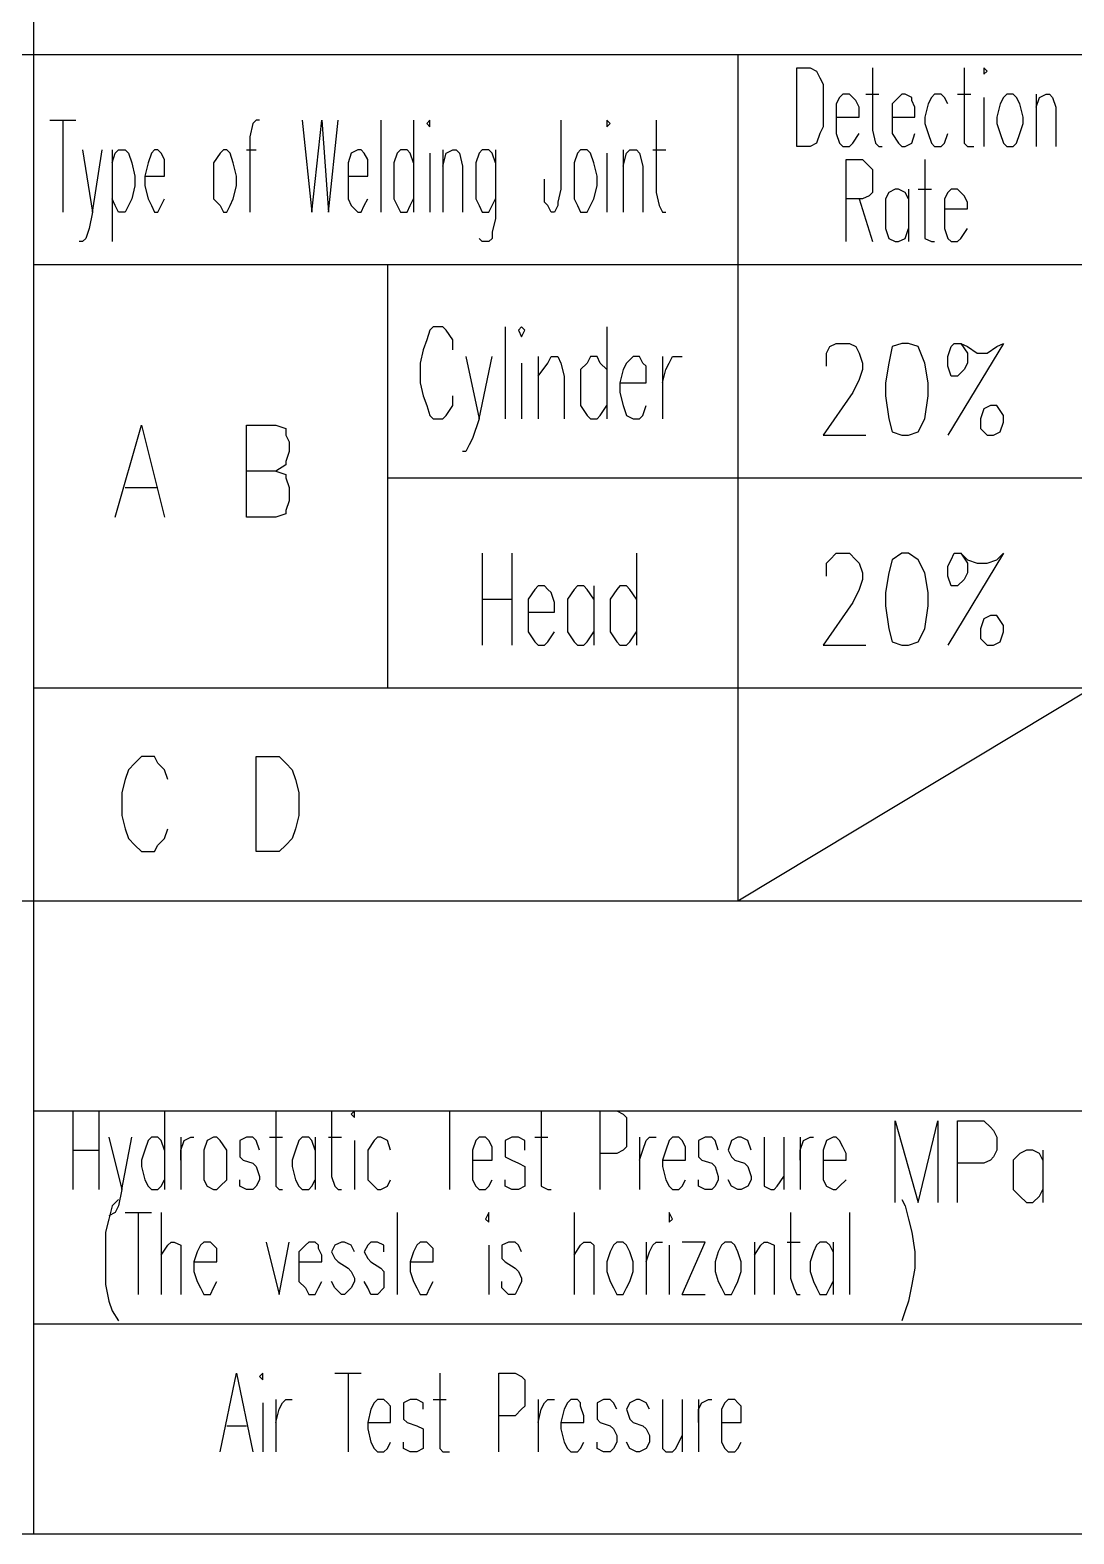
# Model space of a CAD drawing. Extents: x 0.3 to 16.2, y 0.3 to 22.9.
# Drawn here: x 13.693 to 14.755, y 17.683 to 19.212 of the extents above; entities that cross this region are included whole.
import ezdxf

# ---------------------------------------------------------------- set-up
doc = ezdxf.new("R2010")
doc.units = 0
doc.header["$MEASUREMENT"] = 0
doc.linetypes.add('AUSGEZOGEN', pattern=[0])
doc.layers.get('0').update_dxf_attribs({"linetype": 'AUSGEZOGEN'})

msp = doc.modelspace()

# ---------------------------------------------------------------- linework, layer by layer
for points in [[(13.6967, 21.5533), (13.6967, 17.6833)], [(13.5633, 19.1867), (15.9833, 19.1867)], [(14.4133, 19.1867), (14.4133, 18.3267)], [(14.4733, 19.0933), (14.4733, 19.1733), (14.4733, 19.1733), (14.4867, 19.1733), (14.4867, 19.1733), (14.4933, 19.17), (14.4933, 19.17), (14.4967, 19.1633), (14.4967, 19.1633), (14.5, 19.1567), (14.5, 19.1567), (14.5, 19.1133), (14.5, 19.1133), (14.4967, 19.1067), (14.4967, 19.1067), (14.4933, 19.0967), (14.4933, 19.0967), (14.4867, 19.0933), (14.4867, 19.0933), (14.4733, 19.0933), (14.4733, 19.0933)], [(14.55, 19.1733), (14.55, 19.11), (14.55, 19.11), (14.5533, 19.0967), (14.5533, 19.0967), (14.5567, 19.0933), (14.5567, 19.0933), (14.56, 19.0933)], [(14.6433, 19.1733), (14.6433, 19.0967), (14.6433, 19.0967), (14.6467, 19.0933), (14.6467, 19.0933), (14.6533, 19.0933)], [(14.6633, 19.17), (14.6633, 19.1667), (14.6633, 19.1667), (14.6667, 19.17), (14.6667, 19.17), (14.6633, 19.1733), (14.6633, 19.1733), (14.6633, 19.17), (14.6633, 19.17)], [(14.5133, 19.1233), (14.5367, 19.1233), (14.5367, 19.1233), (14.5367, 19.1333), (14.5367, 19.1333), (14.5333, 19.14), (14.5333, 19.14), (14.53, 19.1433), (14.53, 19.1433), (14.5267, 19.1467), (14.5267, 19.1467), (14.52, 19.1467), (14.52, 19.1467), (14.5167, 19.1433), (14.5167, 19.1433), (14.5133, 19.1367), (14.5133, 19.1367), (14.5133, 19.1067), (14.5133, 19.1067), (14.5167, 19.0967), (14.5167, 19.0967), (14.52, 19.0933), (14.52, 19.0933), (14.5267, 19.0933), (14.5267, 19.0933), (14.53, 19.0967), (14.53, 19.0967), (14.5367, 19.1067)], [(14.5433, 19.1467), (14.5567, 19.1467)], [(14.57, 19.1233), (14.5933, 19.1233), (14.5933, 19.1233), (14.5933, 19.1333), (14.5933, 19.1333), (14.59, 19.14), (14.59, 19.14), (14.59, 19.1433), (14.59, 19.1433), (14.5833, 19.1467), (14.5833, 19.1467), (14.58, 19.1467), (14.58, 19.1467), (14.5767, 19.1433), (14.5767, 19.1433), (14.57, 19.1367), (14.57, 19.1367), (14.57, 19.1067), (14.57, 19.1067), (14.5767, 19.0967), (14.5767, 19.0967), (14.58, 19.0933), (14.58, 19.0933), (14.5833, 19.0933), (14.5833, 19.0933), (14.59, 19.0967), (14.59, 19.0967), (14.5933, 19.1067)], [(14.6267, 19.1367), (14.6233, 19.1433), (14.6233, 19.1433), (14.62, 19.1467), (14.62, 19.1467), (14.6133, 19.1467), (14.6133, 19.1467), (14.61, 19.1433), (14.61, 19.1433), (14.6067, 19.1367), (14.6067, 19.1367), (14.6033, 19.1233), (14.6033, 19.1233), (14.6033, 19.1167), (14.6033, 19.1167), (14.6067, 19.1067), (14.6067, 19.1067), (14.61, 19.0967), (14.61, 19.0967), (14.6133, 19.0933), (14.6133, 19.0933), (14.62, 19.0933), (14.62, 19.0933), (14.6233, 19.0967), (14.6233, 19.0967), (14.6267, 19.1067)], [(14.6367, 19.1467), (14.65, 19.1467)], [(14.6633, 19.1433), (14.6633, 19.0933)], [(14.6867, 19.1467), (14.6833, 19.1433), (14.6833, 19.1433), (14.68, 19.1367), (14.68, 19.1367), (14.6767, 19.1233), (14.6767, 19.1233), (14.6767, 19.1167), (14.6767, 19.1167), (14.68, 19.1067), (14.68, 19.1067), (14.6833, 19.0967), (14.6833, 19.0967), (14.6867, 19.0933), (14.6867, 19.0933), (14.6933, 19.0933), (14.6933, 19.0933), (14.6967, 19.0967), (14.6967, 19.0967), (14.7, 19.1067), (14.7, 19.1067), (14.7033, 19.1167), (14.7033, 19.1167), (14.7033, 19.1233), (14.7033, 19.1233), (14.7, 19.1367), (14.7, 19.1367), (14.6967, 19.1433), (14.6967, 19.1433), (14.6933, 19.1467), (14.6933, 19.1467), (14.6867, 19.1467), (14.6867, 19.1467)], [(14.7167, 19.1467), (14.7167, 19.0933)], [(14.7167, 19.1333), (14.72, 19.1433), (14.72, 19.1433), (14.7267, 19.1467), (14.7267, 19.1467), (14.73, 19.1467), (14.73, 19.1467), (14.7333, 19.1433), (14.7333, 19.1433), (14.7367, 19.1333), (14.7367, 19.1333), (14.7367, 19.0933)], [(13.7133, 19.12), (13.74, 19.12)], [(13.7267, 19.12), (13.7267, 19.0267)], [(13.9267, 19.12), (13.9233, 19.12), (13.9233, 19.12), (13.92, 19.1167), (13.92, 19.1167), (13.9167, 19.1033), (13.9167, 19.1033), (13.9167, 19.0267)], [(13.97, 19.12), (13.98, 19.0267), (13.98, 19.0267), (13.99, 19.12), (13.99, 19.12), (13.9967, 19.0267), (13.9967, 19.0267), (14.0067, 19.12)], [(14.05, 19.12), (14.05, 19.0267)], [(14.0833, 19.12), (14.0833, 19.0267)], [(14.0967, 19.1167), (14.1, 19.1133), (14.1, 19.1133), (14.1, 19.12), (14.1, 19.12), (14.0967, 19.1167), (14.0967, 19.1167)], [(14.2333, 19.12), (14.2333, 19.05), (14.2333, 19.05), (14.23, 19.0367), (14.23, 19.0367), (14.23, 19.0333), (14.23, 19.0333), (14.2267, 19.0267), (14.2267, 19.0267), (14.2233, 19.0267), (14.2233, 19.0267), (14.22, 19.0333), (14.22, 19.0333), (14.2167, 19.0367), (14.2167, 19.0367), (14.2167, 19.06)], [(14.28, 19.1167), (14.28, 19.1133), (14.28, 19.1133), (14.2833, 19.1167), (14.2833, 19.1167), (14.28, 19.12), (14.28, 19.12), (14.28, 19.1167), (14.28, 19.1167)], [(14.33, 19.12), (14.33, 19.0467), (14.33, 19.0467), (14.3333, 19.0333), (14.3333, 19.0333), (14.3367, 19.0267), (14.3367, 19.0267), (14.34, 19.0267)], [(13.7467, 19.09), (13.7567, 19.0267), (13.7567, 19.0267), (13.7667, 19.09)], [(13.7767, 19.09), (13.7767, 18.9967)], [(13.7767, 19.0767), (13.78, 19.0867), (13.78, 19.0867), (13.7833, 19.09), (13.7833, 19.09), (13.79, 19.09), (13.79, 19.09), (13.7933, 19.0867), (13.7933, 19.0867), (13.7967, 19.0767), (13.7967, 19.0767), (13.8, 19.0633), (13.8, 19.0633), (13.8, 19.0533), (13.8, 19.0533), (13.7967, 19.04), (13.7967, 19.04), (13.7933, 19.0333), (13.7933, 19.0333), (13.79, 19.0267), (13.79, 19.0267), (13.7833, 19.0267), (13.7833, 19.0267), (13.78, 19.0333), (13.78, 19.0333), (13.7767, 19.04)], [(13.81, 19.0633), (13.83, 19.0633), (13.83, 19.0633), (13.83, 19.0733), (13.83, 19.0733), (13.83, 19.08), (13.83, 19.08), (13.8267, 19.0867), (13.8267, 19.0867), (13.8233, 19.09), (13.8233, 19.09), (13.82, 19.09), (13.82, 19.09), (13.8167, 19.0867), (13.8167, 19.0867), (13.8133, 19.0767), (13.8133, 19.0767), (13.81, 19.0633), (13.81, 19.0633), (13.81, 19.0533), (13.81, 19.0533), (13.8133, 19.04), (13.8133, 19.04), (13.8167, 19.0333), (13.8167, 19.0333), (13.82, 19.0267), (13.82, 19.0267), (13.8233, 19.0267), (13.8233, 19.0267), (13.8267, 19.0333), (13.8267, 19.0333), (13.83, 19.04)], [(13.89, 19.09), (13.8867, 19.0867), (13.8867, 19.0867), (13.88, 19.0767), (13.88, 19.0767), (13.88, 19.04), (13.88, 19.04), (13.8867, 19.0333), (13.8867, 19.0333), (13.89, 19.0267), (13.89, 19.0267), (13.8933, 19.0267), (13.8933, 19.0267), (13.8967, 19.0333), (13.8967, 19.0333), (13.9, 19.04), (13.9, 19.04), (13.9033, 19.0533), (13.9033, 19.0533), (13.9033, 19.0633), (13.9033, 19.0633), (13.9, 19.0767), (13.9, 19.0767), (13.8967, 19.0867), (13.8967, 19.0867), (13.8933, 19.09), (13.8933, 19.09), (13.89, 19.09), (13.89, 19.09)], [(13.9133, 19.09), (13.9233, 19.09)], [(14.0167, 19.0633), (14.0367, 19.0633), (14.0367, 19.0633), (14.0367, 19.0733), (14.0367, 19.0733), (14.0367, 19.08), (14.0367, 19.08), (14.0333, 19.0867), (14.0333, 19.0867), (14.03, 19.09), (14.03, 19.09), (14.0267, 19.09), (14.0267, 19.09), (14.02, 19.0867), (14.02, 19.0867), (14.0167, 19.0767), (14.0167, 19.0767), (14.0167, 19.04), (14.0167, 19.04), (14.02, 19.0333), (14.02, 19.0333), (14.0267, 19.0267), (14.0267, 19.0267), (14.03, 19.0267), (14.03, 19.0267), (14.0333, 19.0333), (14.0333, 19.0333), (14.0367, 19.04)], [(14.0833, 19.0767), (14.08, 19.0867), (14.08, 19.0867), (14.0767, 19.09), (14.0767, 19.09), (14.07, 19.09), (14.07, 19.09), (14.0667, 19.0867), (14.0667, 19.0867), (14.0633, 19.0767), (14.0633, 19.0767), (14.0633, 19.04), (14.0633, 19.04), (14.0667, 19.0333), (14.0667, 19.0333), (14.07, 19.0267), (14.07, 19.0267), (14.0767, 19.0267), (14.0767, 19.0267), (14.08, 19.0333), (14.08, 19.0333), (14.0833, 19.04)], [(14.1133, 19.09), (14.1133, 19.0267)], [(14.1133, 19.0733), (14.1167, 19.0867), (14.1167, 19.0867), (14.1233, 19.09), (14.1233, 19.09), (14.1267, 19.09), (14.1267, 19.09), (14.13, 19.0867), (14.13, 19.0867), (14.1333, 19.0733), (14.1333, 19.0733), (14.1333, 19.0267)], [(14.1667, 19.0767), (14.1633, 19.0867), (14.1633, 19.0867), (14.16, 19.09), (14.16, 19.09), (14.1533, 19.09), (14.1533, 19.09), (14.15, 19.0867), (14.15, 19.0867), (14.1467, 19.0767), (14.1467, 19.0767), (14.1467, 19.04), (14.1467, 19.04), (14.15, 19.0333), (14.15, 19.0333), (14.1533, 19.0267), (14.1533, 19.0267), (14.16, 19.0267), (14.16, 19.0267), (14.1633, 19.0333), (14.1633, 19.0333), (14.1667, 19.04)], [(14.1667, 19.09), (14.1667, 19.02), (14.1667, 19.02), (14.1633, 19.0067), (14.1633, 19.0067), (14.1633, 19), (14.1633, 19), (14.16, 18.9967), (14.16, 18.9967), (14.1533, 18.9967), (14.1533, 18.9967), (14.15, 19)], [(14.2533, 19.09), (14.25, 19.0867), (14.25, 19.0867), (14.2467, 19.0767), (14.2467, 19.0767), (14.2467, 19.04), (14.2467, 19.04), (14.25, 19.0333), (14.25, 19.0333), (14.2533, 19.0267), (14.2533, 19.0267), (14.26, 19.0267), (14.26, 19.0267), (14.2633, 19.0333), (14.2633, 19.0333), (14.2667, 19.04), (14.2667, 19.04), (14.27, 19.0533), (14.27, 19.0533), (14.27, 19.0633), (14.27, 19.0633), (14.2667, 19.0767), (14.2667, 19.0767), (14.2633, 19.0867), (14.2633, 19.0867), (14.26, 19.09), (14.26, 19.09), (14.2533, 19.09), (14.2533, 19.09)], [(14.2967, 19.09), (14.2967, 19.0267)], [(14.2967, 19.0733), (14.3, 19.0867), (14.3, 19.0867), (14.3033, 19.09), (14.3033, 19.09), (14.31, 19.09), (14.31, 19.09), (14.3133, 19.0867), (14.3133, 19.0867), (14.3167, 19.0733), (14.3167, 19.0733), (14.3167, 19.0267)], [(14.3267, 19.09), (14.34, 19.09)], [(14.1, 19.0867), (14.1, 19.0267)], [(14.28, 19.0867), (14.28, 19.0267)], [(14.5233, 18.9967), (14.5233, 19.08), (14.5233, 19.08), (14.54, 19.08), (14.54, 19.08), (14.5467, 19.0733), (14.5467, 19.0733), (14.55, 19.07), (14.55, 19.07), (14.55, 19.0467), (14.55, 19.0467), (14.5467, 19.0433), (14.5467, 19.0433), (14.54, 19.04), (14.54, 19.04), (14.5233, 19.04)], [(14.6033, 19.08), (14.6033, 19), (14.6033, 19), (14.61, 18.9967), (14.61, 18.9967), (14.6133, 18.9967)], [(14.5867, 19.04), (14.5833, 19.0467), (14.5833, 19.0467), (14.5767, 19.05), (14.5767, 19.05), (14.5733, 19.05), (14.5733, 19.05), (14.5667, 19.0467), (14.5667, 19.0467), (14.5633, 19.04), (14.5633, 19.04), (14.5633, 19.01), (14.5633, 19.01), (14.5667, 19), (14.5667, 19), (14.5733, 18.9967), (14.5733, 18.9967), (14.5767, 18.9967), (14.5767, 18.9967), (14.5833, 19), (14.5833, 19), (14.5867, 19.01)], [(14.5867, 19.05), (14.5867, 18.9967)], [(14.5967, 19.05), (14.61, 19.05)], [(14.6233, 19.03), (14.6467, 19.03), (14.6467, 19.03), (14.6467, 19.0367), (14.6467, 19.0367), (14.6433, 19.0433), (14.6433, 19.0433), (14.64, 19.0467), (14.64, 19.0467), (14.6367, 19.05), (14.6367, 19.05), (14.63, 19.05), (14.63, 19.05), (14.6267, 19.0467), (14.6267, 19.0467), (14.6233, 19.04), (14.6233, 19.04), (14.6233, 19.01), (14.6233, 19.01), (14.6267, 19), (14.6267, 19), (14.63, 18.9967), (14.63, 18.9967), (14.6367, 18.9967), (14.6367, 18.9967), (14.64, 19), (14.64, 19), (14.6467, 19.01)], [(14.5367, 19.04), (14.55, 18.9967)], [(13.7567, 19.0267), (13.7533, 19.01), (13.7533, 19.01), (13.75, 19), (13.75, 19), (13.7467, 18.9967), (13.7467, 18.9967), (13.7433, 18.9967)], [(13.6967, 18.9733), (15.9833, 18.9733)], [(14.0567, 18.9733), (14.0567, 18.5433)], [(14.1233, 18.8867), (14.1233, 18.8967), (14.1233, 18.8967), (14.1167, 18.9067), (14.1167, 18.9067), (14.1133, 18.91), (14.1133, 18.91), (14.1033, 18.91), (14.1033, 18.91), (14.1, 18.9067), (14.1, 18.9067), (14.0967, 18.8967), (14.0967, 18.8967), (14.0933, 18.8867), (14.0933, 18.8867), (14.09, 18.8733), (14.09, 18.8733), (14.09, 18.8533), (14.09, 18.8533), (14.0933, 18.84), (14.0933, 18.84), (14.0967, 18.83), (14.0967, 18.83), (14.1, 18.82), (14.1, 18.82), (14.1033, 18.8167), (14.1033, 18.8167), (14.1133, 18.8167), (14.1133, 18.8167), (14.1167, 18.82), (14.1167, 18.82), (14.1233, 18.83), (14.1233, 18.83), (14.1233, 18.84)], [(14.1767, 18.91), (14.1767, 18.8167)], [(14.19, 18.9067), (14.1933, 18.9), (14.1933, 18.9), (14.1967, 18.9067), (14.1967, 18.9067), (14.1933, 18.91), (14.1933, 18.91), (14.19, 18.9067), (14.19, 18.9067)], [(14.28, 18.91), (14.28, 18.8167)], [(14.5033, 18.87), (14.5033, 18.8833), (14.5033, 18.8833), (14.5067, 18.89), (14.5067, 18.89), (14.5133, 18.8933), (14.5133, 18.8933), (14.5267, 18.8933), (14.5267, 18.8933), (14.5333, 18.89), (14.5333, 18.89), (14.5367, 18.8833), (14.5367, 18.8833), (14.54, 18.8733), (14.54, 18.8733), (14.54, 18.8667), (14.54, 18.8667), (14.5367, 18.8567), (14.5367, 18.8567), (14.53, 18.8433), (14.53, 18.8433), (14.5, 18.8), (14.5, 18.8), (14.5433, 18.8)], [(14.58, 18.8933), (14.57, 18.89), (14.57, 18.89), (14.5667, 18.8733), (14.5667, 18.8733), (14.5633, 18.8533), (14.5633, 18.8533), (14.5633, 18.84), (14.5633, 18.84), (14.5667, 18.8167), (14.5667, 18.8167), (14.57, 18.8033), (14.57, 18.8033), (14.58, 18.8), (14.58, 18.8), (14.5867, 18.8), (14.5867, 18.8), (14.5967, 18.8033), (14.5967, 18.8033), (14.6033, 18.8167), (14.6033, 18.8167), (14.6067, 18.84), (14.6067, 18.84), (14.6067, 18.8533), (14.6067, 18.8533), (14.6033, 18.8733), (14.6033, 18.8733), (14.5967, 18.89), (14.5967, 18.89), (14.5867, 18.8933), (14.5867, 18.8933), (14.58, 18.8933), (14.58, 18.8933)], [(14.6833, 18.8933), (14.6267, 18.8)], [(14.64, 18.8933), (14.6467, 18.8833), (14.6467, 18.8833), (14.6467, 18.8733), (14.6467, 18.8733), (14.6433, 18.8667), (14.6433, 18.8667), (14.6367, 18.86), (14.6367, 18.86), (14.63, 18.86), (14.63, 18.86), (14.6267, 18.87), (14.6267, 18.87), (14.6267, 18.88), (14.6267, 18.88), (14.63, 18.89), (14.63, 18.89), (14.6333, 18.8933), (14.6333, 18.8933), (14.64, 18.8933), (14.64, 18.8933), (14.6467, 18.89), (14.6467, 18.89), (14.6567, 18.8833), (14.6567, 18.8833), (14.6667, 18.8833), (14.6667, 18.8833), (14.6767, 18.89), (14.6767, 18.89), (14.6833, 18.8933)], [(14.1367, 18.88), (14.15, 18.8167), (14.15, 18.8167), (14.1633, 18.88)], [(14.21, 18.88), (14.21, 18.8167)], [(14.21, 18.86), (14.22, 18.8733), (14.22, 18.8733), (14.2233, 18.88), (14.2233, 18.88), (14.23, 18.88), (14.23, 18.88), (14.2333, 18.8733), (14.2333, 18.8733), (14.2367, 18.86), (14.2367, 18.86), (14.2367, 18.8167)], [(14.28, 18.8667), (14.2733, 18.8733), (14.2733, 18.8733), (14.27, 18.88), (14.27, 18.88), (14.2633, 18.88), (14.2633, 18.88), (14.26, 18.8733), (14.26, 18.8733), (14.2533, 18.8667), (14.2533, 18.8667), (14.2533, 18.83), (14.2533, 18.83), (14.26, 18.82), (14.26, 18.82), (14.2633, 18.8167), (14.2633, 18.8167), (14.27, 18.8167), (14.27, 18.8167), (14.2733, 18.82), (14.2733, 18.82), (14.28, 18.83)], [(14.2933, 18.8533), (14.32, 18.8533), (14.32, 18.8533), (14.32, 18.86), (14.32, 18.86), (14.32, 18.87), (14.32, 18.87), (14.3167, 18.8733), (14.3167, 18.8733), (14.3133, 18.88), (14.3133, 18.88), (14.3067, 18.88), (14.3067, 18.88), (14.3, 18.8733), (14.3, 18.8733), (14.2967, 18.8667), (14.2967, 18.8667), (14.2933, 18.8533), (14.2933, 18.8533), (14.2933, 18.8433), (14.2933, 18.8433), (14.2967, 18.83), (14.2967, 18.83), (14.3, 18.82), (14.3, 18.82), (14.3067, 18.8167), (14.3067, 18.8167), (14.3133, 18.8167), (14.3133, 18.8167), (14.3167, 18.82), (14.3167, 18.82), (14.32, 18.83)], [(14.3367, 18.88), (14.3367, 18.8167)], [(14.3367, 18.8533), (14.34, 18.8667), (14.34, 18.8667), (14.3433, 18.8733), (14.3433, 18.8733), (14.3467, 18.88), (14.3467, 18.88), (14.3567, 18.88)], [(14.1933, 18.8733), (14.1933, 18.8167)], [(14.67, 18.83), (14.6633, 18.8267), (14.6633, 18.8267), (14.66, 18.8167), (14.66, 18.8167), (14.66, 18.8067), (14.66, 18.8067), (14.6667, 18.8), (14.6667, 18.8), (14.6733, 18.8), (14.6733, 18.8), (14.68, 18.8033), (14.68, 18.8033), (14.6833, 18.8133), (14.6833, 18.8133), (14.6833, 18.82), (14.6833, 18.82), (14.6767, 18.83), (14.6767, 18.83), (14.67, 18.83), (14.67, 18.83)], [(14.15, 18.8167), (14.1433, 18.7967), (14.1433, 18.7967), (14.14, 18.79), (14.14, 18.79), (14.1367, 18.7833), (14.1367, 18.7833), (14.1333, 18.7833)], [(13.78, 18.7167), (13.8067, 18.81), (13.8067, 18.81), (13.83, 18.7167)], [(13.9133, 18.7167), (13.9133, 18.81), (13.9133, 18.81), (13.9433, 18.81), (13.9433, 18.81), (13.9533, 18.8067), (13.9533, 18.8067), (13.9533, 18.8), (13.9533, 18.8), (13.9567, 18.7933), (13.9567, 18.7933), (13.9567, 18.7833), (13.9567, 18.7833), (13.9533, 18.7733), (13.9533, 18.7733), (13.9533, 18.77), (13.9533, 18.77), (13.9433, 18.7633), (13.9433, 18.7633), (13.9133, 18.7633)], [(13.9433, 18.7633), (13.9533, 18.76), (13.9533, 18.76), (13.9533, 18.7567), (13.9533, 18.7567), (13.9567, 18.7467), (13.9567, 18.7467), (13.9567, 18.7333), (13.9567, 18.7333), (13.9533, 18.7233), (13.9533, 18.7233), (13.9533, 18.72), (13.9533, 18.72), (13.9433, 18.7167), (13.9433, 18.7167), (13.9133, 18.7167)], [(14.0567, 18.7567), (15.9833, 18.7567)], [(13.79, 18.7467), (13.8233, 18.7467)], [(14.1533, 18.68), (14.1533, 18.5867)], [(14.1833, 18.68), (14.1833, 18.5867)], [(14.31, 18.68), (14.31, 18.5867)], [(14.5033, 18.6567), (14.5033, 18.67), (14.5033, 18.67), (14.5067, 18.6733), (14.5067, 18.6733), (14.5133, 18.68), (14.5133, 18.68), (14.5267, 18.68), (14.5267, 18.68), (14.5333, 18.6733), (14.5333, 18.6733), (14.5367, 18.67), (14.5367, 18.67), (14.54, 18.66), (14.54, 18.66), (14.54, 18.6533), (14.54, 18.6533), (14.5367, 18.6433), (14.5367, 18.6433), (14.53, 18.63), (14.53, 18.63), (14.5, 18.5867), (14.5, 18.5867), (14.5433, 18.5867)], [(14.58, 18.68), (14.57, 18.6733), (14.57, 18.6733), (14.5667, 18.66), (14.5667, 18.66), (14.5633, 18.64), (14.5633, 18.64), (14.5633, 18.6267), (14.5633, 18.6267), (14.5667, 18.6033), (14.5667, 18.6033), (14.57, 18.59), (14.57, 18.59), (14.58, 18.5867), (14.58, 18.5867), (14.5867, 18.5867), (14.5867, 18.5867), (14.5967, 18.59), (14.5967, 18.59), (14.6033, 18.6033), (14.6033, 18.6033), (14.6067, 18.6267), (14.6067, 18.6267), (14.6067, 18.64), (14.6067, 18.64), (14.6033, 18.66), (14.6033, 18.66), (14.5967, 18.6733), (14.5967, 18.6733), (14.5867, 18.68), (14.5867, 18.68), (14.58, 18.68), (14.58, 18.68)], [(14.6833, 18.68), (14.6267, 18.5867)], [(14.64, 18.68), (14.6467, 18.67), (14.6467, 18.67), (14.6467, 18.66), (14.6467, 18.66), (14.6433, 18.6533), (14.6433, 18.6533), (14.6367, 18.6467), (14.6367, 18.6467), (14.63, 18.6467), (14.63, 18.6467), (14.6267, 18.6567), (14.6267, 18.6567), (14.6267, 18.6667), (14.6267, 18.6667), (14.63, 18.6733), (14.63, 18.6733), (14.6333, 18.68), (14.6333, 18.68), (14.64, 18.68), (14.64, 18.68), (14.6467, 18.6733), (14.6467, 18.6733), (14.6567, 18.67), (14.6567, 18.67), (14.6667, 18.67), (14.6667, 18.67), (14.6767, 18.6733), (14.6767, 18.6733), (14.6833, 18.68)], [(14.2, 18.62), (14.2267, 18.62), (14.2267, 18.62), (14.2267, 18.63), (14.2267, 18.63), (14.2233, 18.64), (14.2233, 18.64), (14.22, 18.6433), (14.22, 18.6433), (14.2167, 18.6467), (14.2167, 18.6467), (14.21, 18.6467), (14.21, 18.6467), (14.2067, 18.6433), (14.2067, 18.6433), (14.2, 18.6333), (14.2, 18.6333), (14.2, 18.6), (14.2, 18.6), (14.2067, 18.59), (14.2067, 18.59), (14.21, 18.5867), (14.21, 18.5867), (14.2167, 18.5867), (14.2167, 18.5867), (14.22, 18.59), (14.22, 18.59), (14.2267, 18.6)], [(14.2667, 18.6333), (14.26, 18.6433), (14.26, 18.6433), (14.2567, 18.6467), (14.2567, 18.6467), (14.25, 18.6467), (14.25, 18.6467), (14.2467, 18.6433), (14.2467, 18.6433), (14.24, 18.6333), (14.24, 18.6333), (14.24, 18.6), (14.24, 18.6), (14.2467, 18.59), (14.2467, 18.59), (14.25, 18.5867), (14.25, 18.5867), (14.2567, 18.5867), (14.2567, 18.5867), (14.26, 18.59), (14.26, 18.59), (14.2667, 18.6)], [(14.2667, 18.6467), (14.2667, 18.5867)], [(14.31, 18.6333), (14.3033, 18.6433), (14.3033, 18.6433), (14.3, 18.6467), (14.3, 18.6467), (14.2933, 18.6467), (14.2933, 18.6467), (14.29, 18.6433), (14.29, 18.6433), (14.2833, 18.6333), (14.2833, 18.6333), (14.2833, 18.6), (14.2833, 18.6), (14.29, 18.59), (14.29, 18.59), (14.2933, 18.5867), (14.2933, 18.5867), (14.3, 18.5867), (14.3, 18.5867), (14.3033, 18.59), (14.3033, 18.59), (14.31, 18.6)], [(14.1533, 18.6333), (14.1833, 18.6333)], [(14.67, 18.6167), (14.6633, 18.6133), (14.6633, 18.6133), (14.66, 18.6033), (14.66, 18.6033), (14.66, 18.5933), (14.66, 18.5933), (14.6667, 18.5867), (14.6667, 18.5867), (14.6733, 18.5867), (14.6733, 18.5867), (14.68, 18.59), (14.68, 18.59), (14.6833, 18.6), (14.6833, 18.6), (14.6833, 18.6067), (14.6833, 18.6067), (14.6767, 18.6167), (14.6767, 18.6167), (14.67, 18.6167), (14.67, 18.6167)], [(13.6967, 18.5433), (15.9833, 18.5433)], [(14.4133, 18.3267), (14.7733, 18.5433)], [(13.8333, 18.45), (13.83, 18.46), (13.83, 18.46), (13.8233, 18.4667), (13.8233, 18.4667), (13.82, 18.4733), (13.82, 18.4733), (13.8067, 18.4733), (13.8067, 18.4733), (13.8, 18.4667), (13.8, 18.4667), (13.7933, 18.46), (13.7933, 18.46), (13.79, 18.45), (13.79, 18.45), (13.7867, 18.4367), (13.7867, 18.4367), (13.7867, 18.4133), (13.7867, 18.4133), (13.79, 18.4), (13.79, 18.4), (13.7933, 18.39), (13.7933, 18.39), (13.8, 18.3833), (13.8, 18.3833), (13.8067, 18.3767), (13.8067, 18.3767), (13.82, 18.3767), (13.82, 18.3767), (13.8233, 18.3833), (13.8233, 18.3833), (13.83, 18.39), (13.83, 18.39), (13.8333, 18.4)], [(13.9233, 18.3767), (13.9233, 18.4733), (13.9233, 18.4733), (13.9467, 18.4733), (13.9467, 18.4733), (13.9533, 18.4667), (13.9533, 18.4667), (13.96, 18.46), (13.96, 18.46), (13.9633, 18.45), (13.9633, 18.45), (13.9667, 18.4367), (13.9667, 18.4367), (13.9667, 18.4133), (13.9667, 18.4133), (13.9633, 18.4), (13.9633, 18.4), (13.96, 18.39), (13.96, 18.39), (13.9533, 18.3833), (13.9533, 18.3833), (13.9467, 18.3767), (13.9467, 18.3767), (13.9233, 18.3767), (13.9233, 18.3767)], [(13.5633, 18.3267), (15.9833, 18.3267)], [(13.5633, 18.3267), (15.9833, 18.3267)], [(13.6967, 18.1133), (15.9833, 18.1133)], [(13.7367, 18.1133), (13.7367, 18.0333)], [(13.7633, 18.1133), (13.7633, 18.0333)], [(13.83, 18.1133), (13.83, 18.0333)], [(13.9433, 18.1133), (13.9433, 18.0367), (13.9433, 18.0367), (13.9467, 18.0333), (13.9467, 18.0333), (13.95, 18.0333)], [(14, 18.1133), (14, 18.0467), (14, 18.0467), (14.0033, 18.0367), (14.0033, 18.0367), (14.0067, 18.0333), (14.0067, 18.0333), (14.01, 18.0333)], [(14.02, 18.11), (14.0233, 18.1067), (14.0233, 18.1067), (14.0233, 18.1133), (14.0233, 18.1133), (14.02, 18.11), (14.02, 18.11)], [(14.1067, 18.1133), (14.1333, 18.1133)], [(14.12, 18.1133), (14.12, 18.0333)], [(14.2133, 18.1133), (14.2133, 18.0367), (14.2133, 18.0367), (14.22, 18.0333), (14.22, 18.0333), (14.2233, 18.0333)], [(14.2733, 18.0333), (14.2733, 18.1133), (14.2733, 18.1133), (14.29, 18.1133), (14.29, 18.1133), (14.2967, 18.11), (14.2967, 18.11), (14.3, 18.1067), (14.3, 18.1067), (14.3, 18.0767), (14.3, 18.0767), (14.2967, 18.0733), (14.2967, 18.0733), (14.29, 18.07), (14.29, 18.07), (14.2733, 18.07)], [(14.5733, 18.02), (14.5733, 18.1033), (14.5733, 18.1033), (14.5967, 18.02), (14.5967, 18.02), (14.6167, 18.1033), (14.6167, 18.1033), (14.6167, 18.02)], [(14.6367, 18.02), (14.6367, 18.1033), (14.6367, 18.1033), (14.6633, 18.1033), (14.6633, 18.1033), (14.67, 18.0967), (14.67, 18.0967), (14.6733, 18.0933), (14.6733, 18.0933), (14.6767, 18.0867), (14.6767, 18.0867), (14.6767, 18.0733), (14.6767, 18.0733), (14.6733, 18.0667), (14.6733, 18.0667), (14.67, 18.0633), (14.67, 18.0633), (14.6633, 18.06), (14.6633, 18.06), (14.6367, 18.06)], [(13.7733, 18.0867), (13.7867, 18.0333), (13.7867, 18.0333), (13.7967, 18.0867)], [(13.83, 18.0733), (13.8267, 18.0833), (13.8267, 18.0833), (13.8233, 18.0867), (13.8233, 18.0867), (13.8167, 18.0867), (13.8167, 18.0867), (13.8133, 18.0833), (13.8133, 18.0833), (13.81, 18.0733), (13.81, 18.0733), (13.8067, 18.0633), (13.8067, 18.0633), (13.8067, 18.0567), (13.8067, 18.0567), (13.81, 18.0433), (13.81, 18.0433), (13.8133, 18.0367), (13.8133, 18.0367), (13.8167, 18.0333), (13.8167, 18.0333), (13.8233, 18.0333), (13.8233, 18.0333), (13.8267, 18.0367), (13.8267, 18.0367), (13.83, 18.0433)], [(13.8467, 18.0867), (13.8467, 18.0333)], [(13.8467, 18.0633), (13.8467, 18.0733), (13.8467, 18.0733), (13.85, 18.0833), (13.85, 18.0833), (13.8567, 18.0867), (13.8567, 18.0867), (13.86, 18.0867)], [(13.88, 18.0867), (13.8733, 18.0833), (13.8733, 18.0833), (13.87, 18.0733), (13.87, 18.0733), (13.87, 18.0433), (13.87, 18.0433), (13.8733, 18.0367), (13.8733, 18.0367), (13.88, 18.0333), (13.88, 18.0333), (13.8833, 18.0333), (13.8833, 18.0333), (13.8867, 18.0367), (13.8867, 18.0367), (13.8933, 18.0433), (13.8933, 18.0433), (13.8933, 18.0733), (13.8933, 18.0733), (13.8867, 18.0833), (13.8867, 18.0833), (13.8833, 18.0867), (13.8833, 18.0867), (13.88, 18.0867), (13.88, 18.0867)], [(13.9267, 18.0733), (13.9233, 18.0833), (13.9233, 18.0833), (13.92, 18.0867), (13.92, 18.0867), (13.9133, 18.0867), (13.9133, 18.0867), (13.9067, 18.0833), (13.9067, 18.0833), (13.9067, 18.0667), (13.9067, 18.0667), (13.91, 18.0633), (13.91, 18.0633), (13.92, 18.06), (13.92, 18.06), (13.9233, 18.0567), (13.9233, 18.0567), (13.9267, 18.0467), (13.9267, 18.0467), (13.9267, 18.0433), (13.9267, 18.0433), (13.9233, 18.0367), (13.9233, 18.0367), (13.92, 18.0333), (13.92, 18.0333), (13.9133, 18.0333), (13.9133, 18.0333), (13.9067, 18.0367), (13.9067, 18.0367), (13.9067, 18.0433)], [(13.9367, 18.0867), (13.95, 18.0867)], [(13.9833, 18.0733), (13.98, 18.0833), (13.98, 18.0833), (13.9767, 18.0867), (13.9767, 18.0867), (13.97, 18.0867), (13.97, 18.0867), (13.9667, 18.0833), (13.9667, 18.0833), (13.9633, 18.0733), (13.9633, 18.0733), (13.96, 18.0633), (13.96, 18.0633), (13.96, 18.0567), (13.96, 18.0567), (13.9633, 18.0433), (13.9633, 18.0433), (13.9667, 18.0367), (13.9667, 18.0367), (13.97, 18.0333), (13.97, 18.0333), (13.9767, 18.0333), (13.9767, 18.0333), (13.98, 18.0367), (13.98, 18.0367), (13.9833, 18.0433)], [(13.9833, 18.0867), (13.9833, 18.0333)], [(13.9967, 18.0867), (14.01, 18.0867)], [(14.0233, 18.0833), (14.0233, 18.0333)], [(14.06, 18.0733), (14.0567, 18.0833), (14.0567, 18.0833), (14.05, 18.0867), (14.05, 18.0867), (14.0467, 18.0867), (14.0467, 18.0867), (14.0433, 18.0833), (14.0433, 18.0833), (14.0367, 18.0733), (14.0367, 18.0733), (14.0367, 18.0433), (14.0367, 18.0433), (14.0433, 18.0367), (14.0433, 18.0367), (14.0467, 18.0333), (14.0467, 18.0333), (14.05, 18.0333), (14.05, 18.0333), (14.0567, 18.0367), (14.0567, 18.0367), (14.06, 18.0433)], [(14.1433, 18.0633), (14.1633, 18.0633), (14.1633, 18.0633), (14.1633, 18.07), (14.1633, 18.07), (14.1633, 18.0767), (14.1633, 18.0767), (14.16, 18.0833), (14.16, 18.0833), (14.1567, 18.0867), (14.1567, 18.0867), (14.15, 18.0867), (14.15, 18.0867), (14.1467, 18.0833), (14.1467, 18.0833), (14.1433, 18.0733), (14.1433, 18.0733), (14.1433, 18.0433), (14.1433, 18.0433), (14.1467, 18.0367), (14.1467, 18.0367), (14.15, 18.0333), (14.15, 18.0333), (14.1567, 18.0333), (14.1567, 18.0333), (14.16, 18.0367), (14.16, 18.0367), (14.1633, 18.0433)], [(14.1967, 18.0733), (14.1967, 18.0833), (14.1967, 18.0833), (14.19, 18.0867), (14.19, 18.0867), (14.1833, 18.0867), (14.1833, 18.0867), (14.1767, 18.0833), (14.1767, 18.0833), (14.1767, 18.0667), (14.1767, 18.0667), (14.1833, 18.0633), (14.1833, 18.0633), (14.19, 18.06), (14.19, 18.06), (14.1967, 18.0567), (14.1967, 18.0567), (14.1967, 18.0367), (14.1967, 18.0367), (14.19, 18.0333), (14.19, 18.0333), (14.1833, 18.0333), (14.1833, 18.0333), (14.1767, 18.0367), (14.1767, 18.0367), (14.1767, 18.0433)], [(14.2067, 18.0867), (14.22, 18.0867)], [(14.3133, 18.0867), (14.3133, 18.0333)], [(14.3133, 18.0633), (14.3167, 18.0733), (14.3167, 18.0733), (14.32, 18.0833), (14.32, 18.0833), (14.3233, 18.0867), (14.3233, 18.0867), (14.33, 18.0867)], [(14.3367, 18.0633), (14.36, 18.0633), (14.36, 18.0633), (14.36, 18.07), (14.36, 18.07), (14.36, 18.0767), (14.36, 18.0767), (14.3567, 18.0833), (14.3567, 18.0833), (14.3533, 18.0867), (14.3533, 18.0867), (14.3467, 18.0867), (14.3467, 18.0867), (14.3433, 18.0833), (14.3433, 18.0833), (14.34, 18.0733), (14.34, 18.0733), (14.3367, 18.0633), (14.3367, 18.0633), (14.3367, 18.0567), (14.3367, 18.0567), (14.34, 18.0433), (14.34, 18.0433), (14.3433, 18.0367), (14.3433, 18.0367), (14.3467, 18.0333), (14.3467, 18.0333), (14.3533, 18.0333), (14.3533, 18.0333), (14.3567, 18.0367), (14.3567, 18.0367), (14.36, 18.0433)], [(14.3933, 18.0733), (14.39, 18.0833), (14.39, 18.0833), (14.3867, 18.0867), (14.3867, 18.0867), (14.38, 18.0867), (14.38, 18.0867), (14.3733, 18.0833), (14.3733, 18.0833), (14.3733, 18.0667), (14.3733, 18.0667), (14.3767, 18.0633), (14.3767, 18.0633), (14.3867, 18.06), (14.3867, 18.06), (14.39, 18.0567), (14.39, 18.0567), (14.3933, 18.0467), (14.3933, 18.0467), (14.3933, 18.0433), (14.3933, 18.0433), (14.39, 18.0367), (14.39, 18.0367), (14.3867, 18.0333), (14.3867, 18.0333), (14.38, 18.0333), (14.38, 18.0333), (14.3733, 18.0367), (14.3733, 18.0367), (14.3733, 18.0433)], [(14.4267, 18.0733), (14.4233, 18.0833), (14.4233, 18.0833), (14.4167, 18.0867), (14.4167, 18.0867), (14.4133, 18.0867), (14.4133, 18.0867), (14.4067, 18.0833), (14.4067, 18.0833), (14.4033, 18.0733), (14.4033, 18.0733), (14.4067, 18.0667), (14.4067, 18.0667), (14.41, 18.0633), (14.41, 18.0633), (14.42, 18.06), (14.42, 18.06), (14.4233, 18.0567), (14.4233, 18.0567), (14.4267, 18.0467), (14.4267, 18.0467), (14.4267, 18.0433), (14.4267, 18.0433), (14.4233, 18.0367), (14.4233, 18.0367), (14.4167, 18.0333), (14.4167, 18.0333), (14.4133, 18.0333), (14.4133, 18.0333), (14.4067, 18.0367), (14.4067, 18.0367), (14.4033, 18.0433)], [(14.44, 18.0867), (14.44, 18.0367), (14.44, 18.0367), (14.4467, 18.0333), (14.4467, 18.0333), (14.45, 18.0333), (14.45, 18.0333), (14.4533, 18.0367), (14.4533, 18.0367), (14.46, 18.0467)], [(14.46, 18.0867), (14.46, 18.0333)], [(14.4767, 18.0867), (14.4767, 18.0333)], [(14.4767, 18.0633), (14.4767, 18.0733), (14.4767, 18.0733), (14.48, 18.0833), (14.48, 18.0833), (14.4867, 18.0867), (14.4867, 18.0867), (14.49, 18.0867)], [(14.5, 18.0633), (14.5233, 18.0633), (14.5233, 18.0633), (14.5233, 18.07), (14.5233, 18.07), (14.52, 18.0767), (14.52, 18.0767), (14.5167, 18.0833), (14.5167, 18.0833), (14.5133, 18.0867), (14.5133, 18.0867), (14.51, 18.0867), (14.51, 18.0867), (14.5033, 18.0833), (14.5033, 18.0833), (14.5, 18.0733), (14.5, 18.0733), (14.5, 18.0433), (14.5, 18.0433), (14.5033, 18.0367), (14.5033, 18.0367), (14.51, 18.0333), (14.51, 18.0333), (14.5133, 18.0333), (14.5133, 18.0333), (14.5167, 18.0367), (14.5167, 18.0367), (14.5233, 18.0433)], [(13.7367, 18.0733), (13.7633, 18.0733)], [(14.7233, 18.0633), (14.72, 18.07), (14.72, 18.07), (14.7133, 18.0733), (14.7133, 18.0733), (14.7067, 18.0733), (14.7067, 18.0733), (14.7, 18.07), (14.7, 18.07), (14.6933, 18.0633), (14.6933, 18.0633), (14.6933, 18.0333), (14.6933, 18.0333), (14.7, 18.0267), (14.7, 18.0267), (14.7067, 18.02), (14.7067, 18.02), (14.7133, 18.02), (14.7133, 18.02), (14.72, 18.0267), (14.72, 18.0267), (14.7233, 18.0333)], [(14.7233, 18.0733), (14.7233, 18.02)], [(13.7833, 18.0233), (13.7767, 18.0167), (13.7767, 18.0167), (13.7733, 18.0033), (13.7733, 18.0033), (13.77, 17.99), (13.77, 17.99), (13.77, 17.9367), (13.77, 17.9367), (13.7733, 17.92), (13.7733, 17.92), (13.7767, 17.91), (13.7767, 17.91), (13.7833, 17.9)], [(13.7867, 18.0333), (13.7833, 18.0167), (13.7833, 18.0167), (13.78, 18.01), (13.78, 18.01), (13.7733, 18.0067)], [(14.58, 18.0233), (14.5833, 18.0167), (14.5833, 18.0167), (14.5867, 18.0033), (14.5867, 18.0033), (14.59, 17.99), (14.59, 17.99), (14.5933, 17.97), (14.5933, 17.97), (14.5933, 17.9533), (14.5933, 17.9533), (14.59, 17.9367), (14.59, 17.9367), (14.5867, 17.92), (14.5867, 17.92), (14.5833, 17.91), (14.5833, 17.91), (14.58, 17.9)], [(13.79, 18.01), (13.8167, 18.01)], [(13.8033, 18.01), (13.8033, 17.9267)], [(13.8267, 18.01), (13.8267, 17.9267)], [(14.0667, 18.01), (14.0667, 17.9267)], [(14.1567, 18.0033), (14.16, 18), (14.16, 18), (14.16, 18.01), (14.16, 18.01), (14.1567, 18.0033), (14.1567, 18.0033)], [(14.2467, 18.01), (14.2467, 17.9267)], [(14.3433, 18.0033), (14.3433, 18), (14.3433, 18), (14.3467, 18.0033), (14.3467, 18.0033), (14.3433, 18.01), (14.3433, 18.01), (14.3433, 18.0033), (14.3433, 18.0033)], [(14.4667, 18.01), (14.4667, 17.9433), (14.4667, 17.9433), (14.47, 17.9333), (14.47, 17.9333), (14.4733, 17.9267), (14.4733, 17.9267), (14.4767, 17.9267)], [(14.5267, 18.01), (14.5267, 17.9267)], [(13.8267, 17.9667), (13.8333, 17.9767), (13.8333, 17.9767), (13.8367, 17.98), (13.8367, 17.98), (13.84, 17.98), (13.84, 17.98), (13.8467, 17.9767), (13.8467, 17.9767), (13.8467, 17.9267)], [(13.86, 17.96), (13.8833, 17.96), (13.8833, 17.96), (13.8833, 17.9667), (13.8833, 17.9667), (13.8833, 17.9733), (13.8833, 17.9733), (13.88, 17.9767), (13.88, 17.9767), (13.8767, 17.98), (13.8767, 17.98), (13.87, 17.98), (13.87, 17.98), (13.8667, 17.9767), (13.8667, 17.9767), (13.8633, 17.97), (13.8633, 17.97), (13.86, 17.96), (13.86, 17.96), (13.86, 17.95), (13.86, 17.95), (13.8633, 17.94), (13.8633, 17.94), (13.8667, 17.9333), (13.8667, 17.9333), (13.87, 17.9267), (13.87, 17.9267), (13.8767, 17.9267), (13.8767, 17.9267), (13.88, 17.9333), (13.88, 17.9333), (13.8833, 17.94)], [(13.9333, 17.98), (13.9467, 17.9267), (13.9467, 17.9267), (13.9567, 17.98)], [(13.9667, 17.96), (13.99, 17.96), (13.99, 17.96), (13.99, 17.9667), (13.99, 17.9667), (13.9867, 17.9733), (13.9867, 17.9733), (13.9867, 17.9767), (13.9867, 17.9767), (13.9833, 17.98), (13.9833, 17.98), (13.9767, 17.98), (13.9767, 17.98), (13.9733, 17.9767), (13.9733, 17.9767), (13.9667, 17.97), (13.9667, 17.97), (13.9667, 17.94), (13.9667, 17.94), (13.9733, 17.9333), (13.9733, 17.9333), (13.9767, 17.9267), (13.9767, 17.9267), (13.9833, 17.9267), (13.9833, 17.9267), (13.9867, 17.9333), (13.9867, 17.9333), (13.99, 17.94)], [(14.0233, 17.97), (14.02, 17.9767), (14.02, 17.9767), (14.0133, 17.98), (14.0133, 17.98), (14.01, 17.98), (14.01, 17.98), (14.0033, 17.9767), (14.0033, 17.9767), (14, 17.97), (14, 17.97), (14.0033, 17.9633), (14.0033, 17.9633), (14.0067, 17.96), (14.0067, 17.96), (14.0167, 17.9533), (14.0167, 17.9533), (14.02, 17.95), (14.02, 17.95), (14.0233, 17.9433), (14.0233, 17.9433), (14.0233, 17.94), (14.0233, 17.94), (14.02, 17.9333), (14.02, 17.9333), (14.0133, 17.9267), (14.0133, 17.9267), (14.01, 17.9267), (14.01, 17.9267), (14.0033, 17.9333), (14.0033, 17.9333), (14, 17.94)], [(14.0533, 17.97), (14.0533, 17.9767), (14.0533, 17.9767), (14.0467, 17.98), (14.0467, 17.98), (14.04, 17.98), (14.04, 17.98), (14.0367, 17.9767), (14.0367, 17.9767), (14.0333, 17.97), (14.0333, 17.97), (14.0367, 17.9633), (14.0367, 17.9633), (14.04, 17.96), (14.04, 17.96), (14.05, 17.9533), (14.05, 17.9533), (14.0533, 17.95), (14.0533, 17.95), (14.0533, 17.9333), (14.0533, 17.9333), (14.0467, 17.9267), (14.0467, 17.9267), (14.04, 17.9267), (14.04, 17.9267), (14.0367, 17.9333), (14.0367, 17.9333), (14.0333, 17.94)], [(14.08, 17.96), (14.1033, 17.96), (14.1033, 17.96), (14.1033, 17.9667), (14.1033, 17.9667), (14.1033, 17.9733), (14.1033, 17.9733), (14.1, 17.9767), (14.1, 17.9767), (14.0967, 17.98), (14.0967, 17.98), (14.09, 17.98), (14.09, 17.98), (14.0867, 17.9767), (14.0867, 17.9767), (14.0833, 17.97), (14.0833, 17.97), (14.08, 17.96), (14.08, 17.96), (14.08, 17.95), (14.08, 17.95), (14.0833, 17.94), (14.0833, 17.94), (14.0867, 17.9333), (14.0867, 17.9333), (14.09, 17.9267), (14.09, 17.9267), (14.0967, 17.9267), (14.0967, 17.9267), (14.1, 17.9333), (14.1, 17.9333), (14.1033, 17.94)], [(14.16, 17.9767), (14.16, 17.9267)], [(14.1933, 17.97), (14.19, 17.9767), (14.19, 17.9767), (14.1867, 17.98), (14.1867, 17.98), (14.18, 17.98), (14.18, 17.98), (14.1733, 17.9767), (14.1733, 17.9767), (14.1733, 17.9633), (14.1733, 17.9633), (14.1767, 17.96), (14.1767, 17.96), (14.1867, 17.9533), (14.1867, 17.9533), (14.19, 17.95), (14.19, 17.95), (14.1933, 17.9433), (14.1933, 17.9433), (14.1933, 17.94), (14.1933, 17.94), (14.19, 17.9333), (14.19, 17.9333), (14.1867, 17.9267), (14.1867, 17.9267), (14.18, 17.9267), (14.18, 17.9267), (14.1733, 17.9333), (14.1733, 17.9333), (14.1733, 17.94)], [(14.2467, 17.9667), (14.2533, 17.9767), (14.2533, 17.9767), (14.2567, 17.98), (14.2567, 17.98), (14.2633, 17.98), (14.2633, 17.98), (14.2667, 17.9767), (14.2667, 17.9767), (14.2667, 17.9267)], [(14.29, 17.98), (14.2867, 17.9767), (14.2867, 17.9767), (14.2833, 17.97), (14.2833, 17.97), (14.28, 17.96), (14.28, 17.96), (14.28, 17.95), (14.28, 17.95), (14.2833, 17.94), (14.2833, 17.94), (14.2867, 17.9333), (14.2867, 17.9333), (14.29, 17.9267), (14.29, 17.9267), (14.2967, 17.9267), (14.2967, 17.9267), (14.3, 17.9333), (14.3, 17.9333), (14.3033, 17.94), (14.3033, 17.94), (14.3067, 17.95), (14.3067, 17.95), (14.3067, 17.96), (14.3067, 17.96), (14.3033, 17.97), (14.3033, 17.97), (14.3, 17.9767), (14.3, 17.9767), (14.2967, 17.98), (14.2967, 17.98), (14.29, 17.98), (14.29, 17.98)], [(14.32, 17.98), (14.32, 17.9267)], [(14.32, 17.96), (14.3233, 17.97), (14.3233, 17.97), (14.3267, 17.9767), (14.3267, 17.9767), (14.33, 17.98), (14.33, 17.98), (14.3367, 17.98)], [(14.3433, 17.9767), (14.3433, 17.9267)], [(14.3567, 17.9267), (14.38, 17.98), (14.38, 17.98), (14.3567, 17.98)], [(14.4, 17.98), (14.3967, 17.9767), (14.3967, 17.9767), (14.3933, 17.97), (14.3933, 17.97), (14.39, 17.96), (14.39, 17.96), (14.39, 17.95), (14.39, 17.95), (14.3933, 17.94), (14.3933, 17.94), (14.3967, 17.9333), (14.3967, 17.9333), (14.4, 17.9267), (14.4, 17.9267), (14.4067, 17.9267), (14.4067, 17.9267), (14.41, 17.9333), (14.41, 17.9333), (14.4133, 17.94), (14.4133, 17.94), (14.4167, 17.95), (14.4167, 17.95), (14.4167, 17.96), (14.4167, 17.96), (14.4133, 17.97), (14.4133, 17.97), (14.41, 17.9767), (14.41, 17.9767), (14.4067, 17.98), (14.4067, 17.98), (14.4, 17.98), (14.4, 17.98)], [(14.43, 17.98), (14.43, 17.9267)], [(14.43, 17.9667), (14.4367, 17.9767), (14.4367, 17.9767), (14.44, 17.98), (14.44, 17.98), (14.4433, 17.98), (14.4433, 17.98), (14.45, 17.9767), (14.45, 17.9767), (14.45, 17.9267)], [(14.4633, 17.98), (14.4767, 17.98)], [(14.51, 17.97), (14.5067, 17.9767), (14.5067, 17.9767), (14.5033, 17.98), (14.5033, 17.98), (14.4967, 17.98), (14.4967, 17.98), (14.4933, 17.9767), (14.4933, 17.9767), (14.49, 17.97), (14.49, 17.97), (14.4867, 17.96), (14.4867, 17.96), (14.4867, 17.95), (14.4867, 17.95), (14.49, 17.94), (14.49, 17.94), (14.4933, 17.9333), (14.4933, 17.9333), (14.4967, 17.9267), (14.4967, 17.9267), (14.5033, 17.9267), (14.5033, 17.9267), (14.5067, 17.9333), (14.5067, 17.9333), (14.51, 17.94)], [(14.51, 17.98), (14.51, 17.9267)], [(14.3567, 17.9267), (14.38, 17.9267)], [(13.6967, 17.8967), (15.9833, 17.8967)], [(13.8867, 17.7667), (13.9033, 17.8467), (13.9033, 17.8467), (13.92, 17.7667)], [(13.9267, 17.8433), (13.93, 17.84), (13.93, 17.84), (13.93, 17.8467), (13.93, 17.8467), (13.9267, 17.8433), (13.9267, 17.8433)], [(14.0033, 17.8467), (14.03, 17.8467)], [(14.0167, 17.8467), (14.0167, 17.7667)], [(14.11, 17.8467), (14.11, 17.77), (14.11, 17.77), (14.1133, 17.7667), (14.1133, 17.7667), (14.12, 17.7667)], [(14.17, 17.7667), (14.17, 17.8467), (14.17, 17.8467), (14.1867, 17.8467), (14.1867, 17.8467), (14.1933, 17.8433), (14.1933, 17.8433), (14.1967, 17.84), (14.1967, 17.84), (14.1967, 17.8133), (14.1967, 17.8133), (14.1933, 17.81), (14.1933, 17.81), (14.1867, 17.8033), (14.1867, 17.8033), (14.17, 17.8033)], [(13.93, 17.8167), (13.93, 17.7667)], [(13.9433, 17.82), (13.9433, 17.7667)], [(13.9433, 17.7967), (13.9467, 17.81), (13.9467, 17.81), (13.95, 17.8167), (13.95, 17.8167), (13.9533, 17.82), (13.9533, 17.82), (13.96, 17.82)], [(14.0367, 17.7967), (14.06, 17.7967), (14.06, 17.7967), (14.06, 17.8033), (14.06, 17.8033), (14.06, 17.8133), (14.06, 17.8133), (14.0567, 17.8167), (14.0567, 17.8167), (14.0533, 17.82), (14.0533, 17.82), (14.0467, 17.82), (14.0467, 17.82), (14.0433, 17.8167), (14.0433, 17.8167), (14.04, 17.81), (14.04, 17.81), (14.0367, 17.7967), (14.0367, 17.7967), (14.0367, 17.79), (14.0367, 17.79), (14.04, 17.7767), (14.04, 17.7767), (14.0433, 17.77), (14.0433, 17.77), (14.0467, 17.7667), (14.0467, 17.7667), (14.0533, 17.7667), (14.0533, 17.7667), (14.0567, 17.77), (14.0567, 17.77), (14.06, 17.7767)], [(14.0933, 17.81), (14.0933, 17.8167), (14.0933, 17.8167), (14.0867, 17.82), (14.0867, 17.82), (14.08, 17.82), (14.08, 17.82), (14.0733, 17.8167), (14.0733, 17.8167), (14.0733, 17.8), (14.0733, 17.8), (14.0767, 17.7967), (14.0767, 17.7967), (14.0867, 17.7933), (14.0867, 17.7933), (14.0933, 17.79), (14.0933, 17.79), (14.0933, 17.77), (14.0933, 17.77), (14.0867, 17.7667), (14.0867, 17.7667), (14.08, 17.7667), (14.08, 17.7667), (14.0733, 17.77), (14.0733, 17.77), (14.0733, 17.7767)], [(14.1033, 17.82), (14.1167, 17.82)], [(14.21, 17.82), (14.21, 17.7667)], [(14.21, 17.7967), (14.2133, 17.81), (14.2133, 17.81), (14.2167, 17.8167), (14.2167, 17.8167), (14.22, 17.82), (14.22, 17.82), (14.2267, 17.82)], [(14.2333, 17.7967), (14.2567, 17.7967), (14.2567, 17.7967), (14.2567, 17.8033), (14.2567, 17.8033), (14.2533, 17.8133), (14.2533, 17.8133), (14.2533, 17.8167), (14.2533, 17.8167), (14.25, 17.82), (14.25, 17.82), (14.2433, 17.82), (14.2433, 17.82), (14.24, 17.8167), (14.24, 17.8167), (14.2367, 17.81), (14.2367, 17.81), (14.2333, 17.7967), (14.2333, 17.7967), (14.2333, 17.79), (14.2333, 17.79), (14.2367, 17.7767), (14.2367, 17.7767), (14.24, 17.77), (14.24, 17.77), (14.2433, 17.7667), (14.2433, 17.7667), (14.25, 17.7667), (14.25, 17.7667), (14.2533, 17.77), (14.2533, 17.77), (14.2567, 17.7767)], [(14.29, 17.81), (14.2867, 17.8167), (14.2867, 17.8167), (14.2833, 17.82), (14.2833, 17.82), (14.2767, 17.82), (14.2767, 17.82), (14.27, 17.8167), (14.27, 17.8167), (14.27, 17.8), (14.27, 17.8), (14.2733, 17.7967), (14.2733, 17.7967), (14.2833, 17.7933), (14.2833, 17.7933), (14.2867, 17.79), (14.2867, 17.79), (14.29, 17.7833), (14.29, 17.7833), (14.29, 17.7767), (14.29, 17.7767), (14.2867, 17.77), (14.2867, 17.77), (14.2833, 17.7667), (14.2833, 17.7667), (14.2767, 17.7667), (14.2767, 17.7667), (14.27, 17.77), (14.27, 17.77), (14.27, 17.7767)], [(14.3233, 17.81), (14.32, 17.8167), (14.32, 17.8167), (14.3133, 17.82), (14.3133, 17.82), (14.31, 17.82), (14.31, 17.82), (14.3033, 17.8167), (14.3033, 17.8167), (14.3, 17.81), (14.3, 17.81), (14.3033, 17.8), (14.3033, 17.8), (14.3067, 17.7967), (14.3067, 17.7967), (14.3167, 17.7933), (14.3167, 17.7933), (14.32, 17.79), (14.32, 17.79), (14.3233, 17.7833), (14.3233, 17.7833), (14.3233, 17.7767), (14.3233, 17.7767), (14.32, 17.77), (14.32, 17.77), (14.3133, 17.7667), (14.3133, 17.7667), (14.31, 17.7667), (14.31, 17.7667), (14.3033, 17.77), (14.3033, 17.77), (14.3, 17.7767)], [(14.3367, 17.82), (14.3367, 17.77), (14.3367, 17.77), (14.34, 17.7667), (14.34, 17.7667), (14.3467, 17.7667), (14.3467, 17.7667), (14.35, 17.77), (14.35, 17.77), (14.3567, 17.7833)], [(14.3567, 17.82), (14.3567, 17.7667)], [(14.3733, 17.82), (14.3733, 17.7667)], [(14.3733, 17.7967), (14.3733, 17.81), (14.3733, 17.81), (14.3767, 17.8167), (14.3767, 17.8167), (14.3833, 17.82), (14.3833, 17.82), (14.3867, 17.82)], [(14.3967, 17.7967), (14.4167, 17.7967), (14.4167, 17.7967), (14.4167, 17.8033), (14.4167, 17.8033), (14.4167, 17.8133), (14.4167, 17.8133), (14.4133, 17.8167), (14.4133, 17.8167), (14.41, 17.82), (14.41, 17.82), (14.4033, 17.82), (14.4033, 17.82), (14.4, 17.8167), (14.4, 17.8167), (14.3967, 17.81), (14.3967, 17.81), (14.3967, 17.7767), (14.3967, 17.7767), (14.4, 17.77), (14.4, 17.77), (14.4033, 17.7667), (14.4033, 17.7667), (14.41, 17.7667), (14.41, 17.7667), (14.4133, 17.77), (14.4133, 17.77), (14.4167, 17.7767)], [(13.8933, 17.7933), (13.9133, 17.7933)], [(11.1433, 17.6833), (15.9833, 17.6833)], [(11.1433, 17.6833), (15.9833, 17.6833)]]:
    msp.add_lwpolyline(points)

doc.saveas('drawing.dxf')
